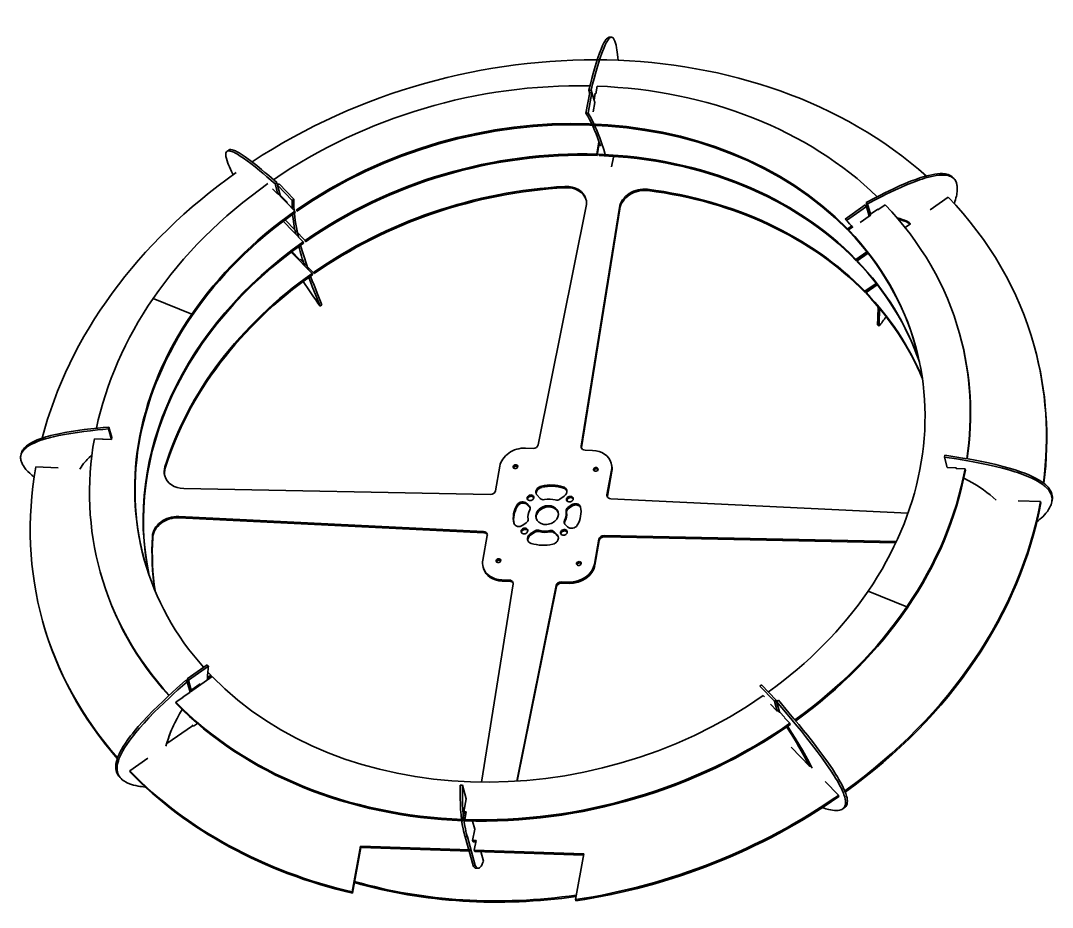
# Model space of a CAD drawing. Extents: x 43 to 1099, y 23 to 775.
# Drawn here: x 68.2 to 519.4, y 387 to 774.9 of the extents above; entities that cross this region are included whole.
import ezdxf

# ---------------------------------------------------------------- set-up
doc = ezdxf.new("R2010")
doc.units = 0

msp = doc.modelspace()

# ---------------------------------------------------------------- linework, layer by layer
at = {"color": 7, "lineweight": 35, "ltscale": 0.024422}
for p, q in [((326.6, 767.62), (325.62, 767.65)), ((317.63, 744.47), (316.65, 744.5)), ((316.39, 734.37), (315.42, 734.4)), ((260.42, 440.52), (261.4, 440.48)), ((266.03, 405.36), (267.01, 405.32)), ((267.33, 404.12), (268.31, 404.09))]:
    msp.add_line(p, q, dxfattribs=at)
at = {"color": 7, "lineweight": 35, "ltscale": 0.033293}
msp.add_line((317.01, 743.22), (316.65, 744.5), dxfattribs=at)
at = {"color": 7, "lineweight": 35, "ltscale": 0.027149}
msp.add_line((317.92, 743.42), (317.63, 744.47), dxfattribs=at)
at = {"color": 7, "lineweight": 35, "ltscale": 0.083627}
for p, q in [((320.34, 746.24), (319.74, 742.95)), ((262.39, 425.44), (262.99, 428.73))]:
    msp.add_line(p, q, dxfattribs=at)
at = {"color": 7, "lineweight": 35, "ltscale": 0.229864}
msp.add_line((315.42, 734.4), (317.05, 743.45), dxfattribs=at)
at = {"color": 7, "lineweight": 35, "ltscale": 0.229865}
msp.add_line((316.39, 734.37), (318.03, 743.42), dxfattribs=at)
at = {"color": 7, "lineweight": 35, "ltscale": 0.024421}
for p, q in [((318.03, 743.42), (317.05, 743.45)), ((262.01, 428.77), (262.99, 428.73)), ((262.57, 417.85), (263.54, 417.81))]:
    msp.add_line(p, q, dxfattribs=at)
at = {"color": 7, "lineweight": 35, "ltscale": 0.112356}
for p, q in [((318.03, 743.42), (319.23, 739.09)), ((438.11, 693.66), (439.31, 689.33))]:
    msp.add_line(p, q, dxfattribs=at)
at = {"color": 7, "lineweight": 35, "ltscale": 0.077665}
msp.add_line((319.48, 743.22), (318.93, 740.16), dxfattribs=at)
at = {"color": 7, "lineweight": 35, "ltscale": 0.007624}
msp.add_line((319.74, 742.95), (319.44, 742.96), dxfattribs=at)
at = {"color": 7, "lineweight": 35, "ltscale": 0.006825}
msp.add_line((319.48, 743.22), (319.56, 742.96), dxfattribs=at)
at = {"color": 7, "lineweight": 35, "ltscale": 0.104484}
msp.add_line((319.23, 739.09), (318.49, 734.98), dxfattribs=at)
at = {"color": 7, "lineweight": 35, "ltscale": 0.139033}
msp.add_line((320.09, 716.48), (321.08, 721.96), dxfattribs=at)
at = {"color": 7, "lineweight": 35, "ltscale": 0.024288}
for p, q in [((159.18, 718.29), (158.39, 717.73)), ((180.22, 704.03), (179.43, 703.47)), ((181.26, 703.49), (180.47, 702.94)), ((187.7, 696.84), (186.91, 696.28)), ((199.95, 650.6), (199.16, 650.05)), ((391.39, 483.81), (392.19, 484.37)), ((397.83, 477.15), (398.63, 477.71)), ((398.75, 477.04), (399.55, 477.59)), ((427.69, 430.09), (428.49, 430.65))]:
    msp.add_line(p, q, dxfattribs=at)
at = {"color": 7, "lineweight": 35, "ltscale": 0.141106}
msp.add_line((320.24, 715.92), (321.25, 721.47), dxfattribs=at)
at = {"color": 7, "lineweight": 35, "ltscale": 0.014728}
for p, q in [((320.24, 715.92), (320.09, 716.48)), ((321.22, 715.88), (321.06, 716.45)), ((184.6, 695.58), (184.75, 695.01)), ((188.21, 690.96), (188.05, 691.53)), ((189.01, 691.52), (188.85, 692.08)), ((439.48, 689.91), (439.32, 690.48)), ((429.93, 683.22), (429.78, 683.79)), ((191.91, 677.62), (191.75, 678.19)), ((192.71, 678.18), (192.55, 678.74)), ((189.81, 670.75), (189.97, 670.18)), ((434.22, 669.27), (434.06, 669.84)), ((196.56, 664.27), (196.41, 664.84)), ((437.49, 655.97), (437.33, 656.54)), ((438.08, 655.37), (437.92, 655.93)), ((143.18, 645.88), (143.02, 646.44)), ((143.18, 645.88), (143.02, 646.44)), ((511.55, 632.09), (511.39, 632.66)), ((481.34, 578.32), (481.18, 578.89)), ((514.32, 563.97), (514.17, 564.54)), ((103.13, 533.17), (102.97, 533.74)), ((270.6, 535.31), (270.44, 535.88)), ((77.92, 511.81), (77.76, 512.38)), ((136.23, 476.21), (136.07, 476.77)), ((404.77, 466.96), (404.61, 467.52)), ((116.06, 446.13), (115.91, 446.7)), ((426.03, 435.45), (425.87, 436.02)), ((262.01, 428.77), (262.17, 428.2)), ((262.17, 428.2), (262.01, 428.77)), ((262.55, 424.88), (262.39, 425.44)), ((265.86, 416.25), (266.02, 415.68)), ((264.79, 411.58), (264.63, 412.15)), ((266.74, 411.52), (266.58, 412.09)), ((213.33, 393.18), (213.17, 393.75)), ((310.96, 389.82), (310.8, 390.39))]:
    msp.add_line(p, q, dxfattribs=at)
at = {"color": 7, "lineweight": 35, "ltscale": 0.104485}
msp.add_line((327.38, 715.13), (326.64, 711.02), dxfattribs=at)
at = {"color": 7, "lineweight": 35, "ltscale": 0.011381}
msp.add_line((327.26, 715.57), (327.38, 715.13), dxfattribs=at)
at = {"color": 7, "lineweight": 35, "ltscale": 0.027532}
msp.add_line((180.52, 702.97), (180.22, 704.03), dxfattribs=at)
at = {"color": 7, "lineweight": 35, "ltscale": 0.021052}
for p, q in [((476.35, 705.72), (475.76, 706.33)), ((438.55, 694.73), (437.97, 695.34)), ((429.36, 687.53), (428.77, 688.13)), ((457.33, 686.03), (456.74, 686.64)), ((149.73, 493.12), (150.32, 492.52)), ((140.42, 486.33), (141.01, 485.73)), ((140.99, 486.98), (141.57, 486.38)), ((142.19, 482.65), (142.77, 482.05)), ((143.75, 466.22), (143.16, 466.83)), ((111.54, 443.96), (112.12, 443.36))]:
    msp.add_line(p, q, dxfattribs=at)
at = {"color": 7, "lineweight": 35, "ltscale": 0.084208}
msp.add_line((178.34, 701.35), (180.69, 698.93), dxfattribs=at)
at = {"color": 7, "lineweight": 35, "ltscale": 0.117824}
for p, q in [((180.69, 698.93), (179.43, 703.47)), ((439.81, 690.19), (438.55, 694.73)), ((108.08, 592.57), (106.82, 597.11))]:
    msp.add_line(p, q, dxfattribs=at)
at = {"color": 7, "lineweight": 35, "ltscale": 0.23157}
for p, q in [((186.91, 696.28), (180.47, 702.94)), ((187.7, 696.84), (181.26, 703.49)), ((391.39, 483.81), (397.83, 477.15)), ((392.19, 484.37), (398.63, 477.71))]:
    msp.add_line(p, q, dxfattribs=at)
at = {"color": 7, "lineweight": 35, "ltscale": 0.112354}
msp.add_line((180.47, 702.94), (181.67, 698.61), dxfattribs=at)
at = {"color": 7, "lineweight": 35, "ltscale": 0.022814}
msp.add_line((181.43, 699.46), (180.69, 698.93), dxfattribs=at)
at = {"color": 7, "lineweight": 13, "ltscale": 0.014728}
for p, q in [((306.39, 701.81), (306.23, 702.37)), ((342.5, 700.56), (342.35, 701.13)), ((330.21, 692.61), (330.05, 693.18)), ((131.45, 579.11), (131.29, 579.68)), ((296.16, 570.75), (296, 571.32)), ((285.46, 562.52), (285.3, 563.08)), ((290.8, 561.96), (290.64, 562.53)), ((309.28, 562.49), (309.12, 563.06)), ((306.19, 555.78), (306.03, 556.34)), ((270.81, 550.86), (270.65, 551.43)), ((299.75, 551.26), (299.59, 551.83)), ((301.61, 550.78), (301.45, 551.35)), ((291.17, 549.79), (291.02, 550.36)), ((302.96, 549.39), (302.8, 549.95)), ((278.75, 529.76), (278.59, 530.32)), ((308.04, 528.75), (307.88, 529.32))]:
    msp.add_line(p, q, dxfattribs=at)
at = {"color": 7, "lineweight": 35, "ltscale": 0.014994}
msp.add_line((181.03, 698.79), (181.52, 699.14), dxfattribs=at)
at = {"color": 7, "lineweight": 35, "ltscale": 0.252622}
msp.add_line((188.05, 691.53), (181.03, 698.79), dxfattribs=at)
at = {"color": 7, "lineweight": 35, "ltscale": 0.008353}
for p, q in [((181.42, 698.39), (181.7, 698.58)), ((187.22, 672.95), (187.5, 673.15))]:
    msp.add_line(p, q, dxfattribs=at)
at = {"color": 7, "lineweight": 35, "ltscale": 0.10526}
for p, q in [((181.67, 698.61), (184.6, 695.58)), ((184.75, 695.01), (181.83, 698.04))]:
    msp.add_line(p, q, dxfattribs=at)
at = {"color": 7, "lineweight": 35, "ltscale": 0.011677}
msp.add_line((181.75, 698.52), (181.87, 698.07), dxfattribs=at)
at = {"color": 7, "lineweight": 35, "ltscale": 0.003573}
msp.add_line((181.92, 698.34), (181.79, 698.39), dxfattribs=at)
at = {"color": 7, "lineweight": 35, "ltscale": 0.007122}
msp.add_line((182.06, 698.2), (181.83, 698.04), dxfattribs=at)
at = {"color": 7, "lineweight": 35, "ltscale": 0.002548}
msp.add_line((181.83, 698.04), (181.85, 697.94), dxfattribs=at)
at = {"color": 7, "lineweight": 35, "ltscale": 0.117822}
for p, q in [((439.23, 690.8), (437.97, 695.34)), ((107.93, 591.74), (106.67, 596.29)), ((473.41, 579.42), (472.16, 583.96))]:
    msp.add_line(p, q, dxfattribs=at)
at = {"color": 7, "lineweight": 35, "ltscale": 0.242859}
msp.add_line((473.83, 697.73), (465.88, 692.16), dxfattribs=at)
at = {"color": 7, "lineweight": 35}
for p, q in [((294.5, 589.34), (315.52, 693.68)), ((313.35, 588.69), (330.05, 693.18)), ((313.51, 588.12), (330.21, 692.61)), ((273.57, 567.6), (139.53, 570.24)), ((326.22, 565.79), (456.23, 559.38)), ((270.65, 551.43), (137.31, 558)), ((270.81, 550.86), (137.47, 557.43)), ((323.3, 549.62), (451.2, 547.1)), ((323.46, 549.05), (450.94, 546.54)), ((283.51, 528.53), (269.66, 441.8)), ((302.37, 527.88), (285.11, 442.21)), ((302.53, 527.31), (285.39, 442.23)), ((213.17, 393.75), (216.79, 413.8)), ((213.33, 393.18), (216.95, 413.23)), ((264.63, 412.15), (216.79, 413.8)), ((264.79, 411.58), (216.95, 413.23)), ((266.58, 412.09), (314.42, 410.44)), ((266.74, 411.52), (314.32, 409.88)), ((310.8, 390.39), (314.42, 410.44))]:
    msp.add_line(p, q, dxfattribs=at)
at = {"color": 7, "lineweight": 35, "ltscale": 0.267169}
for p, q in [((428.77, 688.13), (437.52, 694.27)), ((149.73, 493.12), (140.99, 486.98))]:
    msp.add_line(p, q, dxfattribs=at)
at = {"color": 7, "lineweight": 35, "ltscale": 0.26717}
for p, q in [((429.36, 687.53), (438.11, 693.66)), ((150.32, 492.52), (141.57, 486.38))]:
    msp.add_line(p, q, dxfattribs=at)
at = {"color": 7, "lineweight": 35, "ltscale": 0.021051}
for p, q in [((438.11, 693.66), (437.52, 694.27)), ((439.91, 689.88), (439.32, 690.48)), ((443.49, 641.23), (442.91, 641.84))]:
    msp.add_line(p, q, dxfattribs=at)
at = {"color": 7, "lineweight": 35, "ltscale": 0.008496}
for p, q in [((439.04, 690.29), (439.32, 690.48)), ((439.2, 689.72), (439.48, 689.91))]:
    msp.add_line(p, q, dxfattribs=at)
at = {"color": 7, "lineweight": 35, "ltscale": 0.021053}
msp.add_line((439.81, 690.19), (439.23, 690.8), dxfattribs=at)
at = {"color": 7, "lineweight": 35, "ltscale": 0.097153}
msp.add_line((442.99, 692.42), (439.81, 690.19), dxfattribs=at)
at = {"color": 7, "lineweight": 35, "ltscale": 0.007934}
msp.add_line((442.87, 692.33), (443.09, 692.11), dxfattribs=at)
at = {"color": 7, "lineweight": 35, "ltscale": 0.00797}
msp.add_line((442.99, 692.42), (443.08, 692.12), dxfattribs=at)
at = {"color": 7, "lineweight": 35, "ltscale": 0.097199}
msp.add_line((446.27, 694.34), (443.09, 692.11), dxfattribs=at)
at = {"color": 7, "lineweight": 35, "ltscale": 0.000348359}
msp.add_line((465.86, 692.19), (465.86, 692.17), dxfattribs=at)
at = {"color": 7, "lineweight": 35, "ltscale": 0.313105}
msp.add_line((191.75, 678.19), (183.05, 687.19), dxfattribs=at)
at = {"color": 7, "lineweight": 35, "ltscale": 0.31392}
msp.add_line((192.55, 678.74), (183.82, 687.77), dxfattribs=at)
at = {"color": 7, "lineweight": 35, "ltscale": 0.002646}
msp.add_line((329.65, 688.44), (329.54, 688.44), dxfattribs=at)
at = {"color": 7, "lineweight": 35, "ltscale": 0.008702}
msp.add_line((329.59, 688.78), (329.65, 688.44), dxfattribs=at)
at = {"color": 7, "lineweight": 35, "ltscale": 0.02514}
msp.add_line((329.7, 689.44), (329.65, 688.44), dxfattribs=at)
at = {"color": 7, "lineweight": 35, "ltscale": 0.008193}
msp.add_line((429.36, 687.53), (429.59, 687.29), dxfattribs=at)
at = {"color": 7, "lineweight": 35, "ltscale": 0.12144}
msp.add_line((439.31, 689.33), (435.33, 686.54), dxfattribs=at)
at = {"color": 7, "lineweight": 35, "ltscale": 0.019165}
msp.add_line((439.28, 689.44), (439.91, 689.88), dxfattribs=at)
at = {"color": 7, "lineweight": 35, "ltscale": 0.007338}
msp.add_line((439.47, 689.91), (439.55, 689.63), dxfattribs=at)
at = {"color": 7, "lineweight": 35, "ltscale": 0.007}
for p, q in [((439.67, 689.71), (439.48, 689.91)), ((146.65, 484.53), (146.85, 484.33)), ((142.67, 481.74), (142.87, 481.54))]:
    msp.add_line(p, q, dxfattribs=at)
at = {"color": 7, "lineweight": 35, "ltscale": 0.071619}
msp.add_line((457.33, 686.03), (454.98, 684.39), dxfattribs=at)
at = {"color": 7, "lineweight": 35, "ltscale": 0.054219}
msp.add_line((429.78, 683.79), (431.55, 685.03), dxfattribs=at)
at = {"color": 7, "lineweight": 35, "ltscale": 0.060103}
msp.add_line((429.93, 683.22), (431.9, 684.6), dxfattribs=at)
at = {"color": 7, "lineweight": 35, "ltscale": 0.014726}
for p, q in [((430.52, 682.61), (430.36, 683.18)), ((478.94, 637.41), (478.78, 637.98))]:
    msp.add_line(p, q, dxfattribs=at)
at = {"color": 7, "lineweight": 35, "ltscale": 0.008354}
msp.add_line((186.83, 673.36), (187.11, 673.55), dxfattribs=at)
at = {"color": 7, "lineweight": 35, "ltscale": 0.315731}
msp.add_line((195.61, 664.28), (186.83, 673.36), dxfattribs=at)
at = {"color": 7, "lineweight": 35, "ltscale": 0.003804}
msp.add_line((186.84, 673.93), (186.89, 673.78), dxfattribs=at)
at = {"color": 7, "lineweight": 35, "ltscale": 0.105259}
for p, q in [((186.89, 673.78), (189.81, 670.75)), ((399.03, 472.82), (396.1, 475.85))]:
    msp.add_line(p, q, dxfattribs=at)
at = {"color": 7, "lineweight": 35, "ltscale": 0.097265}
msp.add_line((189.97, 670.18), (187.26, 672.98), dxfattribs=at)
at = {"color": 7, "lineweight": 35, "ltscale": 0.145604}
msp.add_line((438.25, 673.79), (433.48, 670.45), dxfattribs=at)
at = {"color": 7, "lineweight": 35, "ltscale": 0.150501}
msp.add_line((438.56, 673.34), (433.63, 669.88), dxfattribs=at)
at = {"color": 7, "lineweight": 35, "ltscale": 0.143512}
msp.add_line((434.06, 669.84), (438.76, 673.14), dxfattribs=at)
at = {"color": 7, "lineweight": 35, "ltscale": 0.010322}
msp.add_line((438.51, 673.46), (438.67, 673.07), dxfattribs=at)
at = {"color": 7, "lineweight": 35, "ltscale": 0.218466}
msp.add_line((190.49, 670.55), (196.56, 664.27), dxfattribs=at)
at = {"color": 7, "lineweight": 35, "ltscale": 0.014727}
for p, q in [((433.63, 669.88), (433.48, 670.45)), ((151.55, 487.97), (151.39, 488.54)), ((261.58, 424.91), (261.42, 425.48)), ((216.95, 413.23), (216.79, 413.8))]:
    msp.add_line(p, q, dxfattribs=at)
at = {"color": 7, "lineweight": 35, "ltscale": 0.014729}
for p, q in [((195.77, 663.71), (195.61, 664.28)), ((326.59, 580.77), (326.43, 581.34)), ((455.88, 517.91), (455.72, 518.48)), ((455.88, 517.91), (455.72, 518.48))]:
    msp.add_line(p, q, dxfattribs=at)
at = {"color": 7, "lineweight": 35, "ltscale": 0.150367}
msp.add_line((442.26, 659.99), (437.33, 656.54), dxfattribs=at)
at = {"color": 7, "lineweight": 35, "ltscale": 0.148382}
msp.add_line((442.35, 659.38), (437.49, 655.97), dxfattribs=at)
at = {"color": 7, "lineweight": 35, "ltscale": 0.149161}
msp.add_line((437.92, 655.93), (442.8, 659.36), dxfattribs=at)
at = {"color": 7, "lineweight": 35, "ltscale": 0.456572}
for p, q in [((143.02, 646.44), (126.12, 653.36)), ((143.02, 646.44), (126.12, 653.36)), ((455.72, 518.48), (438.82, 525.4)), ((455.72, 518.48), (438.82, 525.4))]:
    msp.add_line(p, q, dxfattribs=at)
at = {"color": 7, "lineweight": 35, "ltscale": 0.020897}
for p, q in [((106.82, 597.11), (106.67, 596.29)), ((472.16, 583.96), (472.3, 584.78)), ((519.11, 564.34), (519.26, 565.16))]:
    msp.add_line(p, q, dxfattribs=at)
at = {"color": 7, "lineweight": 35, "ltscale": 0.097687}
for p, q in [((100.43, 592), (104.33, 591.87)), ((104.03, 591.88), (107.93, 591.74)), ((477.32, 579.28), (473.41, 579.42))]:
    msp.add_line(p, q, dxfattribs=at)
at = {"color": 7, "lineweight": 35, "ltscale": 0.020895}
for p, q in [((108.08, 592.57), (107.93, 591.74)), ((68.41, 585.35), (68.26, 584.53))]:
    msp.add_line(p, q, dxfattribs=at)
at = {"color": 7, "lineweight": 35, "ltscale": 0.081647}
for p, q in [((292.25, 587.79), (288.99, 587.9)), ((304.62, 529.43), (307.88, 529.32)), ((304.77, 528.86), (308.04, 528.75))]:
    msp.add_line(p, q, dxfattribs=at)
at = {"color": 7, "lineweight": 13, "ltscale": 0.014726}
for p, q in [((313.51, 588.12), (313.35, 588.69)), ((289.64, 563.16), (289.48, 563.73)), ((295.02, 551.42), (294.86, 551.99)), ((323.46, 549.05), (323.3, 549.62))]:
    msp.add_line(p, q, dxfattribs=at)
at = {"color": 7, "lineweight": 35, "ltscale": 0.081646}
for p, q in [((315.01, 587.01), (318.28, 586.9)), ((281.85, 530.21), (278.59, 530.32)), ((282.01, 529.64), (278.75, 529.76))]:
    msp.add_line(p, q, dxfattribs=at)
at = {"color": 7, "lineweight": 35, "ltscale": 0.244217}
msp.add_line((74.84, 579.67), (84.6, 579.34), dxfattribs=at)
at = {"color": 7, "lineweight": 35, "ltscale": 0.275182}
for p, q in [((275.79, 569.18), (277.74, 580.01)), ((324.6, 567.5), (326.56, 578.33)), ((324.76, 566.93), (326.71, 577.77)), ((272.27, 549.72), (270.31, 538.89)), ((321.08, 548.04), (319.13, 537.21)), ((321.24, 547.47), (319.28, 536.64))]:
    msp.add_line(p, q, dxfattribs=at)
at = {"color": 7, "lineweight": 13, "ltscale": 0.014729}
for p, q in [((326.71, 577.77), (326.56, 578.33)), ((305.56, 570.43), (305.4, 571)), ((324.76, 566.93), (324.6, 567.5)), ((306.91, 559.76), (306.75, 560.33)), ((137.47, 557.43), (137.31, 558)), ((293, 551.08), (292.85, 551.64)), ((321.24, 547.47), (321.08, 548.04)), ((319.28, 536.64), (319.13, 537.21)), ((282.01, 529.64), (281.85, 530.21)), ((304.77, 528.86), (304.62, 529.43))]:
    msp.add_line(p, q, dxfattribs=at)
at = {"color": 7, "lineweight": 35, "ltscale": 0.006525}
msp.add_line((477.32, 579.28), (477.27, 579.03), dxfattribs=at)
at = {"color": 7, "lineweight": 35, "ltscale": 0.097733}
msp.add_line((481.18, 578.89), (477.27, 579.03), dxfattribs=at)
at = {"color": 7, "lineweight": 35, "ltscale": 0.006768}
msp.add_line((477.32, 579.28), (477.39, 579.02), dxfattribs=at)
at = {"color": 7, "lineweight": 35, "ltscale": 0.048407}
msp.add_line((294.07, 567.27), (295.42, 565.87), dxfattribs=at)
at = {"color": 7, "lineweight": 35, "ltscale": 0.05585}
for p, q in [((304.02, 565.58), (305.85, 566.86)), ((291.02, 550.36), (292.85, 551.64)), ((291.17, 549.79), (293, 551.08))]:
    msp.add_line(p, q, dxfattribs=at)
at = {"color": 7, "lineweight": 35, "ltscale": 0.244216}
msp.add_line((514.17, 564.54), (504.4, 564.88), dxfattribs=at)
at = {"color": 7, "lineweight": 35, "ltscale": 0.041932}
msp.add_line((290.64, 562.53), (289.48, 563.73), dxfattribs=at)
at = {"color": 7, "lineweight": 35, "ltscale": 0.041933}
for p, q in [((290.8, 561.96), (289.64, 563.16)), ((306.22, 554.69), (307.39, 553.49))]:
    msp.add_line(p, q, dxfattribs=at)
at = {"color": 7, "lineweight": 35, "ltscale": 0.048379}
for p, q in [((309.12, 563.06), (307.53, 561.94)), ((309.28, 562.49), (307.69, 561.38)), ((287.75, 554.16), (289.33, 555.28))]:
    msp.add_line(p, q, dxfattribs=at)
at = {"color": 7, "lineweight": 13, "ltscale": 0.01473}
for p, q in [((307.69, 561.38), (307.53, 561.94)), ((302.53, 527.31), (302.37, 527.88))]:
    msp.add_line(p, q, dxfattribs=at)
at = {"color": 7, "lineweight": 13, "ltscale": 0.004196}
msp.add_line((283.9, 554.93), (283.86, 555.09), dxfattribs=at)
at = {"color": 7, "lineweight": 35, "ltscale": 0.048408}
for p, q in [((301.45, 551.35), (302.8, 549.95)), ((301.61, 550.78), (302.96, 549.39))]:
    msp.add_line(p, q, dxfattribs=at)
at = {"color": 7, "lineweight": 13, "ltscale": 0.014727}
msp.add_line((125.95, 548.68), (125.79, 549.25), dxfattribs=at)
at = {"color": 7, "lineweight": 35, "ltscale": 0.291458}
msp.add_line((151.98, 487.93), (142.43, 481.24), dxfattribs=at)
at = {"color": 7, "lineweight": 35, "ltscale": 0.051415}
msp.add_line((151.55, 487.97), (149.86, 486.79), dxfattribs=at)
at = {"color": 7, "lineweight": 35, "ltscale": 0.045451}
msp.add_line((151.39, 488.54), (149.9, 487.49), dxfattribs=at)
at = {"color": 7, "lineweight": 35, "ltscale": 0.112355}
for p, q in [((140.99, 486.98), (142.19, 482.65)), ((141.57, 486.38), (142.77, 482.05)), ((397.83, 477.15), (399.03, 472.82))]:
    msp.add_line(p, q, dxfattribs=at)
at = {"color": 7, "lineweight": 35, "ltscale": 0.117823}
for p, q in [((142.27, 481.19), (141.01, 485.73)), ((400.01, 472.49), (398.75, 477.04))]:
    msp.add_line(p, q, dxfattribs=at)
at = {"color": 7, "lineweight": 35, "ltscale": 0.134798}
msp.add_line((146.65, 484.53), (142.24, 481.44), dxfattribs=at)
at = {"color": 7, "lineweight": 35, "ltscale": 0.121441}
msp.add_line((142.77, 482.05), (146.75, 484.84), dxfattribs=at)
at = {"color": 7, "lineweight": 35, "ltscale": 0.012459}
msp.add_line((146.75, 484.84), (146.88, 484.36), dxfattribs=at)
at = {"color": 7, "lineweight": 35, "ltscale": 0.0972}
msp.add_line((136.07, 476.77), (139.25, 479.01), dxfattribs=at)
at = {"color": 7, "lineweight": 35, "ltscale": 0.097152}
msp.add_line((139.09, 478.96), (142.27, 481.19), dxfattribs=at)
at = {"color": 7, "lineweight": 35, "ltscale": 0.001427}
msp.add_line((139.09, 478.96), (139.1, 478.9), dxfattribs=at)
at = {"color": 7, "lineweight": 35, "ltscale": 0.001361}
msp.add_line((139.22, 479.05), (139.25, 479.01), dxfattribs=at)
at = {"color": 7, "lineweight": 35, "ltscale": 0.014309}
msp.add_line((142.52, 482.31), (142.05, 481.98), dxfattribs=at)
at = {"color": 7, "lineweight": 35, "ltscale": 0.008876}
msp.add_line((142.43, 481.24), (142.19, 481.49), dxfattribs=at)
at = {"color": 7, "lineweight": 35, "ltscale": 0.00628}
msp.add_line((142.5, 481.52), (142.36, 481.31), dxfattribs=at)
at = {"color": 7, "lineweight": 35, "ltscale": 0.002269}
msp.add_line((142.48, 481.61), (142.5, 481.52), dxfattribs=at)
at = {"color": 7, "lineweight": 35, "ltscale": 0.004836}
msp.add_line((142.5, 481.52), (142.64, 481.38), dxfattribs=at)
at = {"color": 7, "lineweight": 35, "ltscale": 0.019626}
msp.add_line((392.9, 479.63), (393.45, 479.07), dxfattribs=at)
at = {"color": 7, "lineweight": 35, "ltscale": 0.016596}
msp.add_line((398.63, 477.71), (398.8, 477.07), dxfattribs=at)
at = {"color": 7, "lineweight": 35, "ltscale": 0.022813}
msp.add_line((399.03, 472.82), (399.78, 473.34), dxfattribs=at)
at = {"color": 7, "lineweight": 35, "ltscale": 0.022398}
msp.add_line((399.3, 473.01), (399.93, 472.37), dxfattribs=at)
at = {"color": 7, "lineweight": 35, "ltscale": 0.011142}
msp.add_line((399.59, 473.21), (399.9, 472.89), dxfattribs=at)
at = {"color": 7, "lineweight": 35, "ltscale": 0.007339}
msp.add_line((399.7, 472.61), (399.94, 472.78), dxfattribs=at)
at = {"color": 7, "lineweight": 35, "ltscale": 0.003792}
msp.add_line((399.93, 472.37), (400.05, 472.46), dxfattribs=at)
at = {"color": 7, "lineweight": 35, "ltscale": 0.084206}
msp.add_line((402.36, 470.07), (400.01, 472.49), dxfattribs=at)
at = {"color": 7, "lineweight": 35, "ltscale": 0.084247}
msp.add_line((404.61, 467.52), (402.27, 469.95), dxfattribs=at)
at = {"color": 7, "lineweight": 35, "ltscale": 0.340034}
msp.add_line((132.15, 458.67), (143.29, 466.48), dxfattribs=at)
at = {"color": 7, "lineweight": 35, "ltscale": 0.05385}
msp.add_line((145.51, 467.46), (143.75, 466.22), dxfattribs=at)
at = {"color": 7, "lineweight": 35, "ltscale": 0.002525}
msp.add_line((399.44, 463.35), (399.51, 463.28), dxfattribs=at)
at = {"color": 7, "lineweight": 35, "ltscale": 0.002796}
msp.add_line((132.08, 458.75), (132.15, 458.67), dxfattribs=at)
at = {"color": 7, "lineweight": 35, "ltscale": 0.294725}
msp.add_line((413.27, 448.58), (405.07, 457.06), dxfattribs=at)
at = {"color": 7, "lineweight": 35, "ltscale": 0.24286}
msp.add_line((115.91, 446.7), (123.86, 452.27), dxfattribs=at)
at = {"color": 7, "lineweight": 35, "ltscale": 0.016758}
msp.add_line((413.27, 448.58), (413.82, 448.97), dxfattribs=at)
at = {"color": 7, "lineweight": 35, "ltscale": 0.154642}
msp.add_line((263.05, 434.52), (261.4, 440.48), dxfattribs=at)
at = {"color": 7, "lineweight": 35, "ltscale": 0.210488}
msp.add_line((425.87, 436.02), (420.02, 442.08), dxfattribs=at)
at = {"color": 7, "lineweight": 35, "ltscale": 0.146277}
msp.add_line((262.01, 428.77), (263.05, 434.52), dxfattribs=at)
at = {"color": 7, "lineweight": 35, "ltscale": 0.083587}
msp.add_line((261.42, 425.48), (262.01, 428.77), dxfattribs=at)
at = {"color": 7, "lineweight": 35, "ltscale": 0.083586}
msp.add_line((261.58, 424.91), (262.17, 428.2), dxfattribs=at)
at = {"color": 7, "lineweight": 35, "ltscale": 0.017959}
msp.add_line((262.17, 428.2), (262.89, 428.18), dxfattribs=at)
at = {"color": 7, "lineweight": 35, "ltscale": 0.093685}
msp.add_line((265.75, 424.79), (266.75, 421.18), dxfattribs=at)
at = {"color": 7, "lineweight": 35, "ltscale": 0.125381}
msp.add_line((265.86, 416.25), (266.75, 421.18), dxfattribs=at)
at = {"color": 7, "lineweight": 35, "ltscale": 0.324012}
for p, q in [((262.57, 417.85), (266.03, 405.36)), ((263.54, 417.81), (267.01, 405.32))]:
    msp.add_line(p, q, dxfattribs=at)
at = {"color": 7, "lineweight": 35, "ltscale": 0.036633}
msp.add_line((267.33, 416.2), (265.86, 416.25), dxfattribs=at)
at = {"color": 7, "lineweight": 35, "ltscale": 0.030169}
msp.add_line((267.22, 415.64), (266.02, 415.68), dxfattribs=at)
at = {"color": 7, "lineweight": 35, "ltscale": 0.104483}
msp.add_line((266.58, 412.09), (267.33, 416.2), dxfattribs=at)
at = {"color": 7, "lineweight": 35, "ltscale": 0.107622}
msp.add_line((269.46, 411.42), (270.61, 407.28), dxfattribs=at)
at = {"color": 7, "lineweight": 35}
for points in [[(316.65, 744.5), (317.33, 747.13), (317.98, 749.59), (318.58, 751.76), (319.16, 753.79), (319.93, 756.35), (320.67, 758.65), (321.37, 760.68), (322.05, 762.45), (322.68, 763.96), (322.99, 764.61), (323.29, 765.21), (323.55, 765.68), (323.81, 766.1), (324.14, 766.59), (324.46, 766.98), (324.77, 767.28), (325.06, 767.5), (325.21, 767.57), (325.35, 767.62), (325.49, 767.65), (325.62, 767.65)], [(317.63, 744.47), (318.3, 747.09), (318.96, 749.56), (319.56, 751.73), (320.14, 753.76), (320.91, 756.32), (321.65, 758.62), (322.35, 760.65), (323.02, 762.42), (323.66, 763.93), (323.97, 764.58), (324.27, 765.17), (324.53, 765.65), (324.79, 766.07), (325.12, 766.56), (325.44, 766.95), (325.74, 767.25), (326.04, 767.46), (326.18, 767.53), (326.32, 767.58), (326.46, 767.61), (326.6, 767.62)], [(326.6, 767.62), (326.82, 767.58), (327.03, 767.48), (327.24, 767.32), (327.38, 767.18), (327.51, 767), (327.66, 766.77), (327.81, 766.5), (328.07, 765.89), (328.34, 765.08), (328.58, 764.12), (328.81, 763.01), (328.97, 762.1), (329.12, 761.12), (329.39, 758.94), (329.53, 757.54)], [(315.42, 734.4), (316.21, 733.07), (317, 731.64), (317.76, 730.11), (318.52, 728.5), (319.17, 726.98), (319.81, 725.39), (320.44, 723.73), (320.91, 722.44), (321.71, 720.05)], [(316.39, 734.37), (317.19, 733.03), (317.97, 731.6), (318.74, 730.08), (319.49, 728.46), (320.15, 726.95), (320.79, 725.36), (321.42, 723.7), (321.88, 722.4), (322.34, 721.07), (323.17, 718.49), (323.98, 715.76)], [(158.39, 717.73), (158.18, 717.54), (158.03, 717.3), (157.93, 717), (157.88, 716.64), (157.87, 716.37), (157.88, 716.08), (157.96, 715.42), (158.15, 714.58), (158.44, 713.63), (158.81, 712.58), (159.13, 711.78), (159.5, 710.93), (159.95, 709.92), (160.46, 708.86), (161.14, 707.5)], [(179.43, 703.47), (175.89, 706.58), (174.24, 707.99), (172.67, 709.3), (170.7, 710.91), (168.88, 712.35), (167.2, 713.63), (165.66, 714.73), (164.26, 715.68), (163.01, 716.45), (162.4, 716.8), (161.82, 717.1), (161.36, 717.33), (160.92, 717.52), (160.35, 717.73), (159.83, 717.87), (159.38, 717.94), (158.99, 717.94), (158.81, 717.91), (158.65, 717.87), (158.51, 717.81), (158.39, 717.73)], [(180.22, 704.03), (176.68, 707.13), (175.03, 708.54), (173.46, 709.86), (171.5, 711.47), (169.67, 712.91), (167.99, 714.18), (166.45, 715.29), (165.06, 716.23), (163.8, 717.01), (163.19, 717.36), (162.62, 717.66), (162.15, 717.89), (161.71, 718.08), (161.14, 718.29), (160.63, 718.43), (160.18, 718.5), (159.79, 718.5), (159.61, 718.47), (159.44, 718.42), (159.31, 718.37), (159.18, 718.29)], [(437.97, 695.34), (442.19, 697.57), (444.2, 698.6), (446.16, 699.58), (448.05, 700.5), (449.89, 701.37), (452.52, 702.58), (455.02, 703.66), (457.38, 704.62), (459.6, 705.45), (460.75, 705.86), (461.86, 706.23), (462.89, 706.55), (463.87, 706.84), (465.32, 707.21), (466.68, 707.52), (467.95, 707.74), (469.13, 707.89), (470.28, 707.97), (470.81, 707.98), (471.33, 707.97), (471.98, 707.92), (472.59, 707.84), (473.16, 707.73), (473.79, 707.54), (474.37, 707.31), (474.89, 707.03), (475.35, 706.7), (475.76, 706.33)], [(438.55, 694.73), (442.77, 696.96), (444.79, 698), (446.75, 698.97), (448.64, 699.9), (450.47, 700.77), (453.11, 701.97), (455.6, 703.05), (457.96, 704.01), (460.18, 704.85), (461.33, 705.25), (462.45, 705.62), (463.47, 705.94), (464.46, 706.23), (465.9, 706.61), (467.26, 706.91), (468.53, 707.14), (469.72, 707.29), (470.86, 707.36), (471.4, 707.37), (471.91, 707.36), (472.56, 707.32), (473.17, 707.24), (473.74, 707.12), (474.38, 706.94), (474.95, 706.7), (475.47, 706.42), (475.94, 706.1), (476.35, 705.72)], [(476.35, 705.72), (476.67, 705.35), (476.95, 704.95), (477.18, 704.51), (477.38, 704.03), (477.49, 703.7), (477.58, 703.35), (477.65, 702.99), (477.71, 702.61), (477.77, 701.95), (477.78, 701.25), (477.74, 700.52), (477.69, 699.98), (477.62, 699.42), (477.52, 698.78), (477.39, 698.12), (477.21, 697.35), (477.01, 696.56), (476.77, 695.73), (476.5, 694.89)], [(187.7, 696.84), (187.67, 695.22), (187.7, 693.54), (187.8, 691.79)], [(187.89, 690.73), (188.11, 688.73), (188.42, 686.64), (188.79, 684.48), (189.25, 682.23), (189.67, 680.34)], [(187.1, 690.17), (187.32, 688.17), (187.62, 686.08), (188, 683.92), (188.47, 681.58)], [(451.51, 688.58), (452.62, 688.29), (453.7, 687.96), (454.74, 687.57), (455.76, 687.13), (456.74, 686.64)], [(452.01, 688), (453.14, 687.71), (454.24, 687.37), (455.3, 686.97), (456.33, 686.53), (457.33, 686.03)], [(190.6, 676.69), (191.32, 674.14), (192.11, 671.52), (192.99, 668.81), (193.94, 666.01)], [(194.18, 662.57), (194.92, 660.58), (195.69, 658.55), (197.36, 654.38), (199.16, 650.05)], [(194.97, 663.14), (195.71, 661.15), (196.49, 659.12), (198.15, 654.94), (199.95, 650.6)], [(106.67, 596.29), (104.2, 596.07), (101.81, 595.84), (98.76, 595.51), (95.85, 595.17), (93.09, 594.8), (90.16, 594.36), (87.42, 593.89), (84.87, 593.39), (82.51, 592.86), (81.32, 592.57), (80.18, 592.27), (79.1, 591.97), (78.08, 591.65), (76.64, 591.17), (75.31, 590.66), (74.1, 590.14), (73.01, 589.61), (71.99, 589.03), (71.53, 588.74), (71.1, 588.44), (70.57, 588.03), (70.1, 587.62), (69.68, 587.2), (69.25, 586.68), (68.89, 586.16), (68.61, 585.63), (68.4, 585.08), (68.26, 584.53)], [(106.82, 597.11), (104.35, 596.89), (101.96, 596.66), (98.9, 596.34), (96, 595.99), (93.24, 595.62), (90.31, 595.18), (87.57, 594.71), (85.02, 594.21), (82.66, 593.69), (81.46, 593.39), (80.33, 593.09), (79.25, 592.79), (78.23, 592.48), (76.79, 591.99), (75.46, 591.49), (74.25, 590.97), (73.16, 590.43), (72.14, 589.85), (71.68, 589.56), (71.25, 589.26), (70.72, 588.85), (70.25, 588.44), (69.83, 588.02), (69.4, 587.51), (69.04, 586.98), (68.76, 586.45), (68.55, 585.9), (68.41, 585.35)], [(68.26, 584.53), (68.2, 584.05), (68.19, 583.57), (68.23, 583.08), (68.32, 582.58), (68.41, 582.25), (68.52, 581.92), (68.79, 581.24), (69.08, 580.67), (69.43, 580.09), (69.83, 579.5), (70.17, 579.06), (70.53, 578.62), (71.34, 577.73), (72.18, 576.89), (73.1, 576.05), (74.11, 575.21)], [(99.34, 584.82), (99.24, 584.73), (98.2, 583.82), (97.23, 582.87), (96.78, 582.39), (96.35, 581.89), (95.73, 581.13), (95.16, 580.35), (94.63, 579.55), (94.14, 578.73)], [(472.16, 583.96), (477.41, 583.16), (479.92, 582.75), (482.35, 582.33), (485.47, 581.76), (488.44, 581.18), (491.27, 580.58), (494.48, 579.86), (497.49, 579.11), (500.3, 578.35), (502.9, 577.57), (504.13, 577.17), (505.31, 576.77), (507.16, 576.09), (508.87, 575.4), (510.44, 574.7), (511.88, 573.99), (513.18, 573.27), (513.79, 572.9), (514.35, 572.54), (515.35, 571.83), (515.8, 571.47), (516.23, 571.11), (516.81, 570.57), (517.32, 570.02), (517.77, 569.47), (518.16, 568.91), (518.53, 568.27), (518.81, 567.62), (519.02, 566.97), (519.16, 566.32), (519.21, 565.66), (519.2, 565), (519.11, 564.34)], [(472.3, 584.78), (477.56, 583.98), (480.07, 583.57), (482.5, 583.15), (485.62, 582.58), (488.59, 582), (491.42, 581.41), (494.63, 580.68), (497.64, 579.93), (500.45, 579.17), (503.05, 578.39), (504.28, 577.99), (505.45, 577.59), (507.3, 576.91), (509.02, 576.22), (510.59, 575.52), (512.03, 574.81), (513.33, 574.09), (513.93, 573.73), (514.5, 573.36), (515.5, 572.65), (515.95, 572.29), (516.37, 571.93), (516.95, 571.39), (517.47, 570.84), (517.92, 570.29), (518.31, 569.73), (518.68, 569.09), (518.96, 568.45), (519.17, 567.8), (519.3, 567.14), (519.36, 566.48), (519.35, 565.83), (519.26, 565.16)], [(480.63, 574.75), (482.56, 573.76), (484.41, 572.73), (486.2, 571.67), (487.77, 570.66), (489.29, 569.63), (490.74, 568.56), (492.14, 567.47), (493.48, 566.34), (494.76, 565.19)], [(519.11, 564.34), (518.98, 563.76), (518.8, 563.17), (518.57, 562.59), (518.18, 561.8), (517.71, 561.02), (517.17, 560.23), (516.55, 559.45), (515.87, 558.68), (515.13, 557.9), (514.54, 557.34), (513.93, 556.78), (513.26, 556.2), (512.57, 555.63)], [(140.42, 486.33), (136.4, 482.75), (134.5, 481.02), (132.67, 479.33), (130.34, 477.13), (128.13, 475), (126.06, 472.93), (123.74, 470.55), (121.6, 468.26), (119.64, 466.07), (117.87, 463.97), (117.05, 462.96), (116.28, 461.98), (115.09, 460.39), (114.02, 458.87), (113.08, 457.41), (112.26, 456.02), (111.56, 454.7), (111.25, 454.06), (110.97, 453.44), (110.73, 452.84), (110.52, 452.26), (110.34, 451.73), (110.19, 451.21), (110, 450.44), (109.87, 449.7), (109.8, 448.99), (109.79, 448.31), (109.84, 447.57), (109.95, 446.87), (110.14, 446.21), (110.4, 445.59), (110.71, 445.01), (111.1, 444.47), (111.54, 443.96)], [(141.01, 485.73), (136.99, 482.15), (135.08, 480.42), (133.25, 478.72), (130.92, 476.52), (128.72, 474.39), (126.65, 472.33), (124.32, 469.94), (122.19, 467.65), (120.23, 465.46), (118.46, 463.37), (117.64, 462.36), (116.86, 461.37), (115.67, 459.78), (114.61, 458.26), (113.66, 456.81), (112.84, 455.42), (112.14, 454.09), (111.84, 453.45), (111.56, 452.83), (111.32, 452.24), (111.1, 451.66), (110.93, 451.13), (110.78, 450.61), (110.59, 449.83), (110.46, 449.09), (110.39, 448.38), (110.37, 447.7), (110.42, 446.96), (110.54, 446.27), (110.73, 445.61), (110.98, 444.99), (111.3, 444.41), (111.68, 443.87), (112.12, 443.36)], [(398.75, 477.04), (403.39, 471.57), (405.59, 468.95), (407.68, 466.41), (409.63, 464.02), (411.48, 461.71), (414.1, 458.37), (416.5, 455.23), (418.68, 452.29), (420.64, 449.54), (422.38, 446.98), (423.91, 444.62), (424.59, 443.51), (425.23, 442.44), (425.8, 441.43), (426.32, 440.46), (427.09, 438.95), (427.72, 437.56), (427.98, 436.9), (428.22, 436.27), (428.41, 435.7), (428.57, 435.16), (428.76, 434.33), (428.88, 433.57), (428.92, 432.89), (428.9, 432.27), (428.85, 431.99), (428.8, 431.72), (428.66, 431.31), (428.48, 430.94), (428.26, 430.62), (427.99, 430.34), (427.69, 430.09)], [(399.55, 477.59), (404.19, 472.13), (406.38, 469.51), (408.48, 466.97), (410.43, 464.57), (412.28, 462.27), (414.9, 458.93), (417.3, 455.79), (419.48, 452.84), (421.44, 450.09), (423.18, 447.54), (424.7, 445.18), (425.39, 444.06), (426.02, 443), (426.6, 441.99), (427.12, 441.02), (427.88, 439.51), (428.51, 438.12), (428.78, 437.46), (429.01, 436.83), (429.2, 436.26), (429.36, 435.71), (429.56, 434.88), (429.68, 434.13), (429.72, 433.44), (429.69, 432.83), (429.65, 432.55), (429.59, 432.28), (429.46, 431.87), (429.28, 431.5), (429.05, 431.18), (428.79, 430.89), (428.49, 430.65)], [(138.82, 473.61), (137.65, 471.62), (136.57, 469.64), (135.57, 467.67), (135.08, 466.64), (134.61, 465.61), (134.17, 464.6), (133.76, 463.59), (133.17, 462.06), (132.64, 460.55), (132.16, 459.03), (131.73, 457.52)], [(403.21, 465.88), (405.37, 462.46), (407.44, 459.06), (408.48, 457.3), (409.49, 455.54), (410.8, 453.2), (412.06, 450.88), (413.27, 448.58)], [(403.63, 466.16), (405.32, 463.57), (406.94, 461.01), (408.5, 458.45), (410.06, 455.8), (411.55, 453.17), (412.98, 450.56), (414.33, 447.97)], [(112.12, 443.36), (112.65, 442.86), (113.25, 442.41), (113.62, 442.16), (114.01, 441.93), (114.84, 441.5), (115.74, 441.11), (116.71, 440.77), (117.62, 440.51), (118.57, 440.28), (119.56, 440.08), (120.32, 439.95), (121.1, 439.83), (122.71, 439.65)], [(262.57, 417.85), (262.33, 418.67), (262.11, 419.52), (261.9, 420.43), (261.69, 421.37), (261.34, 423.31), (261.04, 425.36), (260.8, 427.52), (260.61, 429.79), (260.48, 432.18), (260.4, 434.83), (260.38, 437.61), (260.42, 440.52)], [(263.54, 417.81), (263.31, 418.63), (263.09, 419.48), (262.87, 420.4), (262.67, 421.34), (262.32, 423.27), (262.02, 425.32), (261.77, 427.48), (261.59, 429.76), (261.45, 432.14), (261.37, 434.8), (261.35, 437.58), (261.4, 440.48)], [(427.69, 430.09), (427.27, 429.84), (426.8, 429.65), (426.28, 429.51), (425.72, 429.42), (425.33, 429.38), (424.92, 429.37), (424.07, 429.39), (423.26, 429.47), (422.42, 429.61), (421.56, 429.79), (420.91, 429.96), (420.25, 430.15), (419.55, 430.37), (418.85, 430.62)], [(268.31, 404.09), (268.43, 404.1), (268.56, 404.12), (268.8, 404.24), (269.06, 404.43), (269.31, 404.7), (269.57, 405.06), (269.82, 405.49), (270.02, 405.87), (270.21, 406.29), (270.61, 407.28)], [(266.03, 405.36), (266.3, 404.9), (266.57, 404.55), (266.71, 404.41), (266.86, 404.3), (266.99, 404.22), (267.12, 404.16), (267.33, 404.12)], [(267.01, 405.32), (267.27, 404.87), (267.54, 404.52), (267.69, 404.38), (267.83, 404.26), (267.96, 404.18), (268.09, 404.13), (268.31, 404.09)]]:
    msp.add_lwpolyline(points, dxfattribs=at)
for centre, radius, start, end in [((227.69, 694.63), 40.81, 177.6817, 182.7001), ((395.52, 655.5), 46.59, 38.3176, 43.6197), ((334.95, 715.79), 150.47, 195.2882, 198.6862), ((352.96, 763.11), 190.88, 212.3985, 216.3194), ((375.85, 649.66), 67.2, 8.0471, 8.9084), ((348.71, 648.23), 94.41, 356.1145, 0.9565), ((349.19, 647.63), 94.52, 356.1165, 0.9), ((382.05, 691.69), 79.51, 320.6085, 324.403), ((249.34, 481.76), 99.61, 173.8007, 177.3079), ((189.33, 442.68), 59.37, 159.054, 164.377)]:
    msp.add_arc(centre, radius, start, end, dxfattribs=at)
for centre, major_axis, start_param, end_param in [((294.58, 572.52), (216.82, 60.13), 0.481408, 1.948916), ((290.88, 585.86), (187.91, 52.12), 1.213607, 1.971724), ((290.88, 585.86), (168.63, 46.77), 0.416766, 1.981848), ((291.03, 585.29), (168.63, 46.77), 0.416766, 1.981848), ((290.88, 585.86), (187.91, 52.12), 0.441559, 1.196743), ((294.58, 572.52), (168.63, 46.77), 1.202161, 1.981848), ((294.73, 571.95), (168.63, 46.77), 1.202161, 1.981848), ((294.58, 572.52), (168.63, 46.77), 0.416754, 1.196446), ((294.73, 571.95), (168.63, 46.77), 0.416754, 1.196446), ((294.58, 572.52), (216.82, 60.13), 1.986928, 2.704124), ((290.88, 585.86), (187.91, 52.12), 1.98727, 2.376971), ((298.43, 558.61), (168.63, 46.77), 1.305202, 1.981848), ((298.59, 558.04), (168.63, 46.77), 1.305202, 1.981848), ((305.78, 694.16), (9.64, 2.67), 6.283141, 7.588387), ((305.94, 693.59), (9.64, 2.67), 0.036507, 1.305202), ((339.84, 692.99), (9.64, 2.67), 1.093413, 2.787557), ((339.99, 692.42), (9.64, 2.67), 1.093413, 2.787557), ((298.43, 558.61), (168.63, 46.77), 0.416766, 1.093413), ((298.59, 558.04), (168.63, 46.77), 0.416766, 1.093413), ((305.78, 694.16), (9.64, 2.67), 5.894243, 6.283141), ((294.58, 572.52), (216.82, 60.13), 0.00004, 0.411687), ((290.88, 585.86), (168.63, 46.77), 1.987563, 2.376922), ((291.03, 585.29), (168.63, 46.77), 1.987563, 2.376922), ((290.88, 585.86), (187.91, 52.12), 0.00004, 0.411345), ((290.88, 585.86), (168.63, 46.77), 0.000051, 0.411052), ((291.03, 585.29), (168.63, 46.77), 0.002085, 0.411052), ((294.58, 572.52), (168.63, 46.77), 1.987563, 3.092587), ((294.73, 571.95), (168.63, 46.77), 1.987563, 3.090503), ((294.58, 572.52), (168.63, 46.77), 0.049022, 0.411064), ((294.74, 571.95), (168.63, 46.77), 0.051106, 0.411064), ((298.43, 558.61), (168.63, 46.77), 1.987563, 2.66421), ((298.59, 558.04), (168.63, 46.77), 1.987563, 2.66421), ((298.43, 558.61), (168.63, 46.77), 0.100147, 0.411052), ((298.59, 558.04), (168.63, 46.77), 0.102247, 0.411052), ((290.88, 585.86), (187.91, 52.12), 2.376971, 2.744015), ((290.88, 585.86), (168.63, 46.77), 2.376922, 3.141644), ((291.03, 585.29), (168.63, 46.77), 2.376922, 3.139512), ((290.88, 585.86), (187.91, 52.12), 5.936319, 6.283225), ((291.03, 585.29), (187.91, 52.12), 5.939599, 6.283225), ((290.88, 585.86), (168.63, 46.77), 5.51948, 6.283236), ((294.58, 572.52), (216.82, 60.13), 5.953466, 6.283225), ((294.73, 571.95), (216.82, 60.13), 5.955658, 6.283225), ((290.88, 585.86), (187.9, 52.12), 2.772668, 3.141633), ((287.5, 579.68), (9.64, 2.67), 1.199307, 2.770104), ((292.55, 589.44), (1.93, 0.53), 4.3409, 5.894243), ((315.31, 588.65), (1.93, 0.53), 2.787557, 3.141591), ((315.31, 588.65), (1.93, 0.53), 3.141591, 4.3409), ((315.47, 588.08), (1.93, 0.53), 2.787557, 2.958615), ((316.79, 578.67), (9.64, 2.67), 6.283162, 7.482493), ((294.58, 572.52), (216.82, 60.13), 2.772326, 3.141633), ((140.84, 578.47), (9.64, 2.67), 2.66421, 3.141619), ((141, 577.9), (9.64, 2.67), 2.66421, 3.105091), ((284.58, 579.78), (0.964, 0.267), 0.000006, 3.141599), ((284.58, 579.78), (0.964, 0.267), 3.141599, 5.126298), ((284.73, 579.21), (0.964, 0.267), 0.372662, 2.768542), ((284.58, 579.78), (0.964, 0.267), 5.126298, 6.283192), ((319.72, 578.57), (0.964, 0.267), 0.413909, 3.141581), ((319.72, 578.57), (0.964, 0.267), 3.141581, 6.283174), ((319.88, 578), (0.964, 0.267), 0.413909, 2.768542), ((319.72, 578.57), (0.964, 0.267), 6.283174, 6.697095), ((319.88, 578), (0.964, 0.267), 0.372662, 0.413909), ((316.79, 578.67), (9.64, 2.67), 5.911696, 6.283162), ((316.95, 578.1), (9.64, 2.67), 5.911696, 6.283162), ((290.88, 585.86), (187.91, 52.12), 5.519431, 5.909132), ((291.03, 585.29), (187.91, 52.12), 5.519431, 5.909132), ((140.84, 578.47), (9.64, 2.67), 3.141619, 4.358353), ((273.83, 569.25), (1.93, 0.53), 4.358353, 5.911696), ((296.46, 568.94), (2.89, 0.8), 1.504977, 3.141582), ((296.61, 568.37), (2.89, 0.8), 1.504977, 3.020172), ((298.43, 558.61), (15.42, 4.28), 0.893638, 1.504977), ((298.59, 558.04), (15.42, 4.28), 0.893638, 1.504977), ((304.1, 568.68), (2.89, 0.8), 0.000008, 0.893638), ((304.25, 568.11), (2.89, 0.8), 0.1218, 0.893638), ((304.1, 568.68), (2.89, 0.8), 5.126298, 6.283193), ((287.49, 562.34), (2.41, 0.67), 0.413909, 2.440304), ((291.12, 566.18), (1.45, 0.4), 1.984706, 3.141599), ((291.12, 566.18), (1.45, 0.4), 3.141599, 6.283192), ((291.28, 565.61), (1.45, 0.4), 1.984706, 2.895842), ((291.12, 566.18), (1.45, 0.4), 0.000006, 1.984706), ((291.28, 565.61), (1.45, 0.4), 0.245931, 1.984706), ((296.46, 568.94), (2.89, 0.8), 3.141582, 3.555502), ((297.01, 566.99), (1.93, 0.53), 3.555502, 4.629981), ((298.43, 558.61), (8.19, 2.27), 0.910227, 1.488388), ((302.85, 566.79), (1.93, 0.53), 4.051819, 5.126298), ((308.38, 565.58), (1.45, 0.4), 0.000006, 3.141599), ((308.38, 565.58), (1.45, 0.4), 3.141599, 5.126298), ((308.53, 565.02), (1.45, 0.4), 0.245931, 2.895842), ((308.38, 565.58), (1.45, 0.4), 5.126298, 6.283192), ((326.55, 567.43), (1.93, 0.53), 2.770104, 3.141564), ((326.55, 567.43), (1.93, 0.53), 3.141564, 4.323447), ((326.71, 566.87), (1.93, 0.53), 2.770104, 2.958419), ((294.58, 572.52), (216.82, 60.13), 5.139311, 5.909474), ((294.73, 571.95), (216.82, 60.13), 5.139611, 5.909474), ((298.43, 558.61), (14.45, 4.01), 2.440304, 3.099903), ((298.59, 558.04), (14.45, 4.01), 2.440304, 3.078632), ((287.65, 561.77), (2.41, 0.67), 0.413909, 2.440304), ((298.43, 558.61), (8.19, 2.27), 2.481023, 3.059185), ((289.05, 561.41), (1.93, 0.53), 0.00005, 0.413909), ((289.21, 560.84), (1.93, 0.53), 0.183629, 0.413909), ((289.05, 561.41), (1.93, 0.53), 5.622616, 6.283235), ((298.43, 558.61), (4.82, 1.34), 1.984706, 3.141599), ((298.59, 558.04), (4.82, 1.34), 1.984706, 3.068704), ((298.43, 558.61), (4.82, 1.34), 3.141599, 6.283192), ((298.43, 558.61), (4.82, 1.34), 0.000006, 1.984706), ((298.59, 558.04), (4.82, 1.34), 0.072789, 1.984706), ((298.43, 558.61), (8.19, 2.27), 5.622616, 6.200777), ((298.59, 558.04), (8.19, 2.27), 5.622616, 6.200777), ((308.7, 560.73), (1.93, 0.53), 1.984706, 3.059185), ((308.86, 560.17), (1.93, 0.53), 1.984706, 3.059185), ((310.58, 561.54), (2.41, 0.67), 0.000044, 1.984706), ((310.74, 560.97), (2.41, 0.67), 0.123291, 1.984706), ((298.43, 558.61), (14.45, 4.01), 5.581897, 6.241496), ((310.58, 561.54), (2.41, 0.67), 6.241496, 6.283229), ((135.66, 549.78), (9.64, 2.67), 1.181854, 2.875998), ((135.82, 549.21), (9.64, 2.67), 1.181854, 2.875998), ((286.29, 555.68), (2.41, 0.67), 3.099903, 3.141637), ((286.29, 555.68), (2.41, 0.67), 3.141637, 5.126298), ((288.16, 556.49), (1.93, 0.53), 5.126298, 6.200777), ((307.82, 555.81), (1.93, 0.53), 2.481023, 3.141643), ((307.82, 555.81), (1.93, 0.53), 3.141643, 3.555502), ((307.97, 555.24), (1.93, 0.53), 2.481023, 2.958062), ((270.32, 549.79), (1.93, 0.53), 6.283157, 7.465039), ((270.47, 549.22), (1.93, 0.53), 0.183171, 1.181854), ((288.49, 551.64), (1.45, 0.4), 1.984706, 3.141599), ((288.49, 551.64), (1.45, 0.4), 3.141599, 6.283192), ((288.65, 551.07), (1.45, 0.4), 1.984706, 2.895842), ((288.49, 551.64), (1.45, 0.4), 0.000006, 1.984706), ((288.65, 551.07), (1.45, 0.4), 0.245931, 1.984706), ((294.02, 550.43), (1.93, 0.53), 0.910227, 1.984706), ((294.17, 549.86), (1.93, 0.53), 0.910227, 1.984706), ((298.43, 558.61), (8.19, 2.27), 4.051819, 4.629981), ((298.59, 558.04), (8.19, 2.27), 4.051819, 4.629981), ((299.86, 550.23), (1.93, 0.53), 0.413909, 1.488388), ((300.02, 549.66), (1.93, 0.53), 0.413909, 1.488388), ((305.75, 551.04), (1.45, 0.4), 0.000006, 3.141599), ((305.75, 551.04), (1.45, 0.4), 3.141599, 5.126298), ((305.91, 550.47), (1.45, 0.4), 0.245931, 2.895842), ((305.75, 551.04), (1.45, 0.4), 5.126298, 6.283192), ((309.38, 554.88), (2.41, 0.67), 3.555502, 5.581897), ((298.43, 558.61), (168.63, 46.77), 2.875998, 3.041444), ((298.59, 558.04), (168.63, 46.77), 2.875998, 3.039351), ((270.32, 549.79), (1.93, 0.53), 5.911696, 6.283157), ((292.77, 548.54), (2.89, 0.8), 1.984706, 3.141601), ((292.93, 547.98), (2.89, 0.8), 1.984706, 3.019807), ((292.77, 548.54), (2.89, 0.8), 3.141601, 4.035231), ((298.43, 558.61), (15.42, 4.28), 4.035231, 4.64657), ((300.41, 548.28), (2.89, 0.8), 4.64657, 6.283174), ((300.41, 548.28), (2.89, 0.8), 6.283174, 6.697095), ((300.57, 547.71), (2.89, 0.8), 0.121839, 0.413909), ((323.04, 547.97), (1.93, 0.53), 1.216761, 2.770104), ((323.19, 547.4), (1.93, 0.53), 1.216761, 2.770104), ((290.88, 585.86), (168.63, 46.77), 3.141644, 3.520313), ((280.08, 538.55), (9.64, 2.67), 2.770104, 3.141569), ((277.15, 538.65), (0.964, 0.267), 0.000006, 3.141599), ((277.15, 538.65), (0.964, 0.267), 3.141599, 5.126298), ((277.3, 538.08), (0.964, 0.267), 0.372662, 2.768542), ((277.15, 538.65), (0.964, 0.267), 5.126298, 6.283192), ((309.36, 537.54), (9.64, 2.67), 4.3409, 5.911696), ((312.29, 537.44), (0.964, 0.267), 6.283174, 9.424766), ((312.29, 537.44), (0.964, 0.267), 3.141581, 3.555502), ((312.45, 536.87), (0.964, 0.267), 0.372662, 2.768542), ((312.29, 537.44), (0.964, 0.267), 3.555502, 6.283174), ((290.88, 585.86), (187.9, 52.12), 3.141633, 3.532522), ((291.03, 585.29), (187.9, 52.12), 3.141633, 3.529324), ((280.08, 538.55), (9.64, 2.67), 3.141569, 4.3409), ((280.23, 537.98), (9.64, 2.67), 3.141569, 4.3409), ((309.52, 536.97), (9.64, 2.67), 4.3409, 5.911696), ((281.56, 528.57), (1.93, 0.53), 6.283184, 7.482493), ((281.71, 528), (1.93, 0.53), 0.183112, 1.199307), ((281.56, 528.57), (1.93, 0.53), 5.92915, 6.283184), ((304.32, 527.78), (1.93, 0.53), 1.199307, 2.752651), ((304.48, 527.22), (1.93, 0.53), 1.199307, 2.752651), ((290.88, 585.86), (168.63, 46.77), 5.139973, 5.51948), ((290.88, 585.86), (187.91, 52.12), 5.137666, 5.519431), ((291.03, 585.29), (187.91, 52.12), 5.138945, 5.519431), ((294.58, 572.52), (216.82, 60.13), 3.141633, 3.516232), ((294.73, 571.95), (216.82, 60.13), 3.141633, 3.514184), ((290.88, 585.86), (168.63, 46.77), 3.539613, 3.552645), ((290.88, 585.86), (168.63, 46.77), 3.558359, 5.123441), ((290.88, 585.86), (187.9, 52.12), 3.558066, 4.338336), ((291.03, 585.29), (187.9, 52.12), 3.558066, 4.338336), ((290.88, 585.86), (187.91, 52.12), 4.343464, 5.123734), ((291.03, 585.29), (187.91, 52.12), 4.343464, 5.123734), ((294.58, 572.52), (216.82, 60.13), 3.557724, 4.116807), ((294.73, 571.95), (216.82, 60.13), 3.557724, 4.116807), ((294.58, 572.52), (216.82, 60.13), 4.564993, 5.124076), ((294.73, 571.95), (216.82, 60.13), 4.564993, 5.124076), ((298.59, 558.04), (197.54, 54.79), 4.061758, 4.55348), ((298.43, 558.61), (197.54, 54.79), 4.063101, 4.554801)]:
    msp.add_ellipse(centre, major_axis=major_axis, ratio=0.808051, start_param=start_param, end_param=end_param, dxfattribs=at)

doc.saveas('drawing.dxf')
